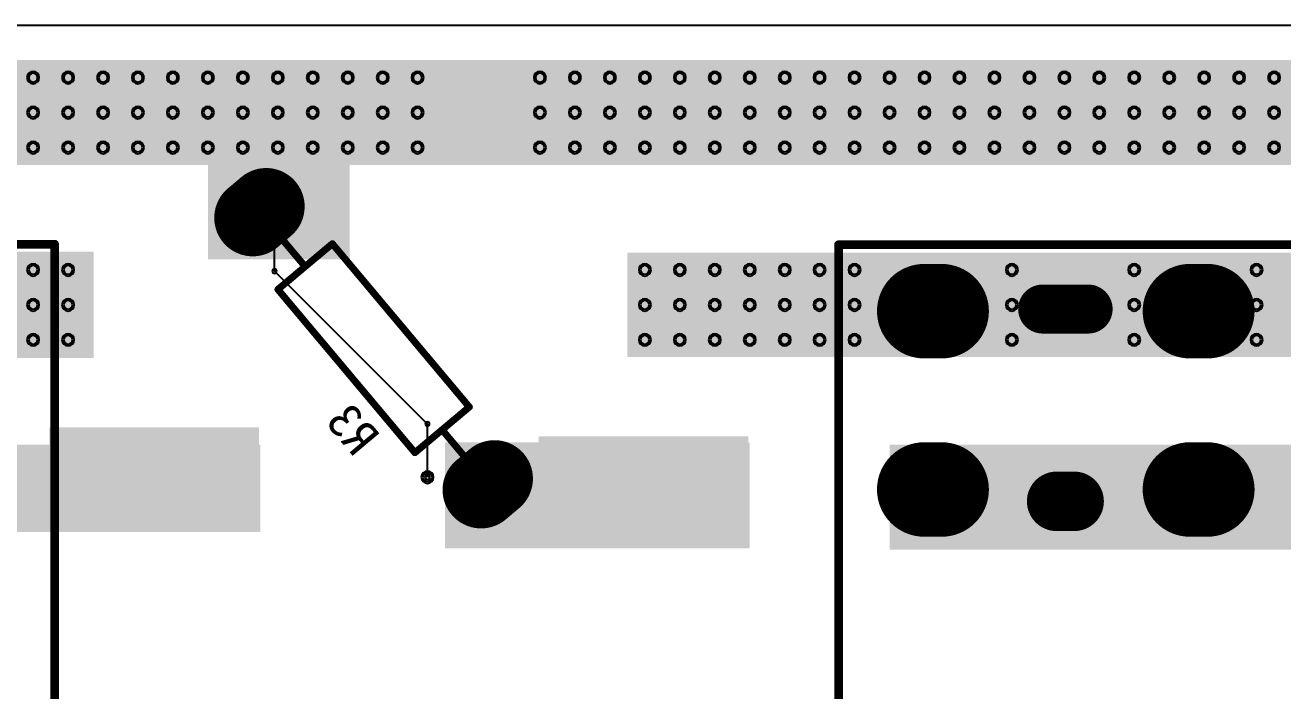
# Model space of a CAD drawing. Header units: inches. Extents: x 32166 to 66782, y 2386 to 7162.
# Drawn here: x 33612.8 to 33774.7, y 3007.9 to 3093.6 of the extents above; entities that cross this region are included whole.
import ezdxf

# ---------------------------------------------------------------- set-up
doc = ezdxf.new("R2010")
doc.units = ezdxf.units.IN
doc.header["$LTSCALE"] = 0.64311
doc.header["$MEASUREMENT"] = 0
for name, color, linetype in [('BOTTOMLAYER', 5, 'CONTINUOUS'), ('BOTTOMOVERLAY', 54, 'CONTINUOUS'), ('BOTTOMPASTE', 16, 'CONTINUOUS'), ('BOTTOMSOLDER', 6, 'CONTINUOUS'), ('KEEPOUTLAYER', 6, 'CONTINUOUS'), ('MULTILAYER', 9, 'CONTINUOUS')]:
    doc.layers.add(name, color=color, linetype=linetype)
doc.styles.get("Standard").update_dxf_attribs({"font": 'txt', "width": 0.8})

msp = doc.modelspace()

# ---------------------------------------------------------------- linework, layer by layer
at = {"layer": 'BOTTOMLAYER'}
for p, q in [((33644.94, 3061.89), (33644.94, 3066.82)), ((33644.94, 3061.89), (33664.62, 3042.21)), ((33664.62, 3035.37), (33664.62, 3042.21))]:
    msp.add_line(p, q, dxfattribs=at)
for points, const_width in [([(33643.86, 3070.21), (33642.14, 3068.76)], 9), ([(33644.42, 3066.39), (33645.45, 3067.26)], 2.25), ([(33728.57, 3056.74), (33730.82, 3056.74)], 11.25), ([(33762.77, 3056.74), (33765.02, 3056.74)], 11.25), ([(33749.67, 3057.01), (33743.82, 3057.01)], 5.4), ([(33673.25, 3035.19), (33671.53, 3033.74)], 9), ([(33728.57, 3033.79), (33730.82, 3033.79)], 11.25), ([(33762.77, 3033.79), (33765.02, 3033.79)], 11.25), ([(33747.87, 3032.26), (33745.62, 3032.26)], 6.75)]:
    msp.add_lwpolyline(points, dxfattribs=dict(at, const_width=const_width))
for points, const_width in [([(33642.41, 3071.93, 1), (33645.31, 3068.49, 1)], 4.5), ([(33640.69, 3070.49, 1), (33643.58, 3067.04, 1)], 4.5), ([(33645.09, 3067.69, 1), (33645.82, 3066.83, 1)], 1.12), ([(33644.06, 3066.82, 1), (33644.78, 3065.96, 1)], 1.12), ([(33731.38, 3056.74, 1), (33725.76, 3056.74, 1)], 5.63), ([(33733.63, 3056.74, 1), (33728.01, 3056.74, 1)], 5.63), ([(33765.58, 3056.74, 1), (33759.96, 3056.74, 1)], 5.63), ([(33767.83, 3056.74, 1), (33762.21, 3056.74, 1)], 5.63), ([(33743.82, 3058.36, 1), (33743.82, 3055.66, 1)], 2.7), ([(33749.67, 3058.36, 1), (33749.67, 3055.66, 1)], 2.7), ([(33671.8, 3036.91, 1), (33674.69, 3033.46, 1)], 4.5), ([(33731.38, 3033.79, 1), (33725.76, 3033.79, 1)], 5.63), ([(33733.63, 3033.79, 1), (33728.01, 3033.79, 1)], 5.63), ([(33765.58, 3033.79, 1), (33759.96, 3033.79, 1)], 5.63), ([(33767.83, 3033.79, 1), (33762.21, 3033.79, 1)], 5.63), ([(33670.08, 3035.46, 1), (33672.97, 3032.02, 1)], 4.5), ([(33745.62, 3033.95, 1), (33745.62, 3030.58, 1)], 3.37), ([(33747.87, 3033.95, 1), (33747.87, 3030.58, 1)], 3.37)]:
    msp.add_lwpolyline(points, format="xyb", close=True, dxfattribs=dict(at, const_width=const_width))
for centre, radius, start, end in [((33613.86, 3086.8), 0.562, 0, 180), ((33613.86, 3086.8), 0.562, 180, 0), ((33618.36, 3086.8), 0.562, 0, 180), ((33618.36, 3086.8), 0.562, 180, 0), ((33622.86, 3086.8), 0.562, 0, 180), ((33622.86, 3086.8), 0.562, 180, 0), ((33627.36, 3086.8), 0.562, 0, 180), ((33627.36, 3086.8), 0.562, 180, 0), ((33631.86, 3086.8), 0.562, 0, 180), ((33631.86, 3086.8), 0.562, 180, 0), ((33636.36, 3086.8), 0.562, 0, 180), ((33636.36, 3086.8), 0.562, 180, 0), ((33640.86, 3086.8), 0.562, 0, 180), ((33640.86, 3086.8), 0.562, 180, 0), ((33645.36, 3086.8), 0.562, 0, 180), ((33645.36, 3086.8), 0.562, 180, 0), ((33649.86, 3086.8), 0.562, 0, 180), ((33649.86, 3086.8), 0.562, 180, 0), ((33654.36, 3086.8), 0.562, 0, 180), ((33654.36, 3086.8), 0.562, 180, 0), ((33658.86, 3086.8), 0.562, 0, 180), ((33658.86, 3086.8), 0.562, 180, 0), ((33663.36, 3086.8), 0.562, 0, 180), ((33663.36, 3086.8), 0.562, 180, 0), ((33679.11, 3086.8), 0.562, 0, 180), ((33679.11, 3086.8), 0.562, 180, 0), ((33683.61, 3086.8), 0.562, 0, 180), ((33683.61, 3086.8), 0.562, 180, 0), ((33688.11, 3086.8), 0.562, 0, 180), ((33688.11, 3086.8), 0.562, 180, 0), ((33692.61, 3086.8), 0.562, 0, 180), ((33692.61, 3086.8), 0.562, 180, 0), ((33697.11, 3086.8), 0.562, 0, 180), ((33697.11, 3086.8), 0.562, 180, 0), ((33701.61, 3086.8), 0.562, 0, 180), ((33701.61, 3086.8), 0.562, 180, 0), ((33706.11, 3086.8), 0.562, 0, 180), ((33706.11, 3086.8), 0.562, 180, 0), ((33710.61, 3086.8), 0.562, 0, 180), ((33710.61, 3086.8), 0.562, 180, 0), ((33715.11, 3086.8), 0.562, 0, 180), ((33715.11, 3086.8), 0.562, 180, 0), ((33719.61, 3086.8), 0.562, 0, 180), ((33719.61, 3086.8), 0.562, 180, 0), ((33724.11, 3086.8), 0.562, 0, 180), ((33724.11, 3086.8), 0.562, 180, 0), ((33728.61, 3086.8), 0.562, 0, 180), ((33728.61, 3086.8), 0.562, 180, 0), ((33733.11, 3086.8), 0.562, 0, 180), ((33733.11, 3086.8), 0.562, 180, 0), ((33737.61, 3086.8), 0.562, 0, 180), ((33737.61, 3086.8), 0.562, 180, 0), ((33742.11, 3086.8), 0.562, 0, 180), ((33742.11, 3086.8), 0.562, 180, 0), ((33746.61, 3086.8), 0.562, 0, 180), ((33746.61, 3086.8), 0.562, 180, 0), ((33751.11, 3086.8), 0.562, 0, 180), ((33751.11, 3086.8), 0.562, 180, 0), ((33755.61, 3086.8), 0.562, 0, 180), ((33755.61, 3086.8), 0.562, 180, 0), ((33760.11, 3086.8), 0.562, 0, 180), ((33760.11, 3086.8), 0.562, 180, 0), ((33764.61, 3086.8), 0.562, 0, 180), ((33764.61, 3086.8), 0.562, 180, 0), ((33769.11, 3086.8), 0.562, 0, 180), ((33769.11, 3086.8), 0.562, 180, 0), ((33773.61, 3086.8), 0.562, 0, 180), ((33773.61, 3086.8), 0.562, 180, 0), ((33613.86, 3082.3), 0.562, 0, 180), ((33618.36, 3082.3), 0.562, 0, 180), ((33622.86, 3082.3), 0.562, 0, 180), ((33627.36, 3082.3), 0.562, 0, 180), ((33631.86, 3082.3), 0.562, 0, 180), ((33636.36, 3082.3), 0.562, 0, 180), ((33640.86, 3082.3), 0.562, 0, 180), ((33645.36, 3082.3), 0.562, 0, 180), ((33649.86, 3082.3), 0.562, 0, 180), ((33654.36, 3082.3), 0.562, 0, 180), ((33658.86, 3082.3), 0.562, 0, 180), ((33663.36, 3082.3), 0.562, 0, 180), ((33679.11, 3082.3), 0.562, 0, 180), ((33683.61, 3082.3), 0.562, 0, 180), ((33688.11, 3082.3), 0.562, 0, 180), ((33692.61, 3082.3), 0.562, 0, 180), ((33697.11, 3082.3), 0.562, 0, 180), ((33701.61, 3082.3), 0.562, 0, 180), ((33706.11, 3082.3), 0.562, 0, 180), ((33710.61, 3082.3), 0.562, 0, 180), ((33715.11, 3082.3), 0.562, 0, 180), ((33719.61, 3082.3), 0.562, 0, 180), ((33724.11, 3082.3), 0.562, 0, 180), ((33728.61, 3082.3), 0.562, 0, 180), ((33733.11, 3082.3), 0.562, 0, 180), ((33737.61, 3082.3), 0.562, 0, 180), ((33742.11, 3082.3), 0.562, 0, 180), ((33746.61, 3082.3), 0.562, 0, 180), ((33751.11, 3082.3), 0.562, 0, 180), ((33755.61, 3082.3), 0.562, 0, 180), ((33760.11, 3082.3), 0.562, 0, 180), ((33764.61, 3082.3), 0.562, 0, 180), ((33769.11, 3082.3), 0.562, 0, 180), ((33773.61, 3082.3), 0.562, 0, 180), ((33613.86, 3082.3), 0.562, 180, 0), ((33618.36, 3082.3), 0.562, 180, 0), ((33622.86, 3082.3), 0.562, 180, 0), ((33627.36, 3082.3), 0.562, 180, 0), ((33631.86, 3082.3), 0.562, 180, 0), ((33636.36, 3082.3), 0.562, 180, 0), ((33640.86, 3082.3), 0.562, 180, 0), ((33645.36, 3082.3), 0.562, 180, 0), ((33649.86, 3082.3), 0.562, 180, 0), ((33654.36, 3082.3), 0.562, 180, 0), ((33658.86, 3082.3), 0.562, 180, 0), ((33663.36, 3082.3), 0.562, 180, 0), ((33679.11, 3082.3), 0.562, 180, 0), ((33683.61, 3082.3), 0.562, 180, 0), ((33688.11, 3082.3), 0.562, 180, 0), ((33692.61, 3082.3), 0.562, 180, 0), ((33697.11, 3082.3), 0.562, 180, 0), ((33701.61, 3082.3), 0.562, 180, 0), ((33706.11, 3082.3), 0.562, 180, 0), ((33710.61, 3082.3), 0.562, 180, 0), ((33715.11, 3082.3), 0.562, 180, 0), ((33719.61, 3082.3), 0.562, 180, 0), ((33724.11, 3082.3), 0.562, 180, 0), ((33728.61, 3082.3), 0.562, 180, 0), ((33733.11, 3082.3), 0.562, 180, 0), ((33737.61, 3082.3), 0.562, 180, 0), ((33742.11, 3082.3), 0.562, 180, 0), ((33746.61, 3082.3), 0.562, 180, 0), ((33751.11, 3082.3), 0.562, 180, 0), ((33755.61, 3082.3), 0.562, 180, 0), ((33760.11, 3082.3), 0.562, 180, 0), ((33764.61, 3082.3), 0.562, 180, 0), ((33769.11, 3082.3), 0.562, 180, 0), ((33773.61, 3082.3), 0.562, 180, 0), ((33613.86, 3077.8), 0.562, 0, 180), ((33613.86, 3077.8), 0.562, 180, 0), ((33618.36, 3077.8), 0.562, 0, 180), ((33618.36, 3077.8), 0.562, 180, 0), ((33622.86, 3077.8), 0.562, 0, 180), ((33622.86, 3077.8), 0.562, 180, 0), ((33627.36, 3077.8), 0.562, 0, 180), ((33627.36, 3077.8), 0.562, 180, 0), ((33631.86, 3077.8), 0.562, 0, 180), ((33631.86, 3077.8), 0.562, 180, 0), ((33636.36, 3077.8), 0.562, 0, 180), ((33636.36, 3077.8), 0.562, 180, 0), ((33640.86, 3077.8), 0.562, 0, 180), ((33640.86, 3077.8), 0.562, 180, 0), ((33645.36, 3077.8), 0.562, 0, 180), ((33645.36, 3077.8), 0.562, 180, 0), ((33649.86, 3077.8), 0.562, 0, 180), ((33649.86, 3077.8), 0.562, 180, 0), ((33654.36, 3077.8), 0.562, 0, 180), ((33654.36, 3077.8), 0.562, 180, 0), ((33658.86, 3077.8), 0.562, 0, 180), ((33658.86, 3077.8), 0.562, 180, 0), ((33663.36, 3077.8), 0.562, 0, 180), ((33663.36, 3077.8), 0.562, 180, 0), ((33679.11, 3077.8), 0.562, 0, 180), ((33679.11, 3077.8), 0.562, 180, 0), ((33683.61, 3077.8), 0.562, 0, 180), ((33683.61, 3077.8), 0.562, 180, 0), ((33688.11, 3077.8), 0.562, 0, 180), ((33688.11, 3077.8), 0.562, 180, 0), ((33692.61, 3077.8), 0.562, 0, 180), ((33692.61, 3077.8), 0.562, 180, 0), ((33697.11, 3077.8), 0.562, 0, 180), ((33697.11, 3077.8), 0.562, 180, 0), ((33701.61, 3077.8), 0.562, 0, 180), ((33701.61, 3077.8), 0.562, 180, 0), ((33706.11, 3077.8), 0.562, 0, 180), ((33706.11, 3077.8), 0.562, 180, 0), ((33710.61, 3077.8), 0.562, 0, 180), ((33710.61, 3077.8), 0.562, 180, 0), ((33715.11, 3077.8), 0.562, 0, 180), ((33715.11, 3077.8), 0.562, 180, 0), ((33719.61, 3077.8), 0.562, 0, 180), ((33719.61, 3077.8), 0.562, 180, 0), ((33724.11, 3077.8), 0.562, 0, 180), ((33724.11, 3077.8), 0.562, 180, 0), ((33728.61, 3077.8), 0.562, 0, 180), ((33728.61, 3077.8), 0.562, 180, 0), ((33733.11, 3077.8), 0.562, 0, 180), ((33733.11, 3077.8), 0.562, 180, 0), ((33737.61, 3077.8), 0.562, 0, 180), ((33737.61, 3077.8), 0.562, 180, 0), ((33742.11, 3077.8), 0.562, 0, 180), ((33742.11, 3077.8), 0.562, 180, 0), ((33746.61, 3077.8), 0.562, 0, 180), ((33746.61, 3077.8), 0.562, 180, 0), ((33751.11, 3077.8), 0.562, 0, 180), ((33751.11, 3077.8), 0.562, 180, 0), ((33755.61, 3077.8), 0.562, 0, 180), ((33755.61, 3077.8), 0.562, 180, 0), ((33760.11, 3077.8), 0.562, 0, 180), ((33760.11, 3077.8), 0.562, 180, 0), ((33764.61, 3077.8), 0.562, 0, 180), ((33764.61, 3077.8), 0.562, 180, 0), ((33769.11, 3077.8), 0.562, 0, 180), ((33769.11, 3077.8), 0.562, 180, 0), ((33773.61, 3077.8), 0.562, 0, 180), ((33773.61, 3077.8), 0.562, 180, 0), ((33644.94, 3066.82), 0.286, 0, 180), ((33644.94, 3066.82), 0.286, 180, 0), ((33613.86, 3062.05), 0.562, 0, 180), ((33613.86, 3062.05), 0.562, 180, 0), ((33618.36, 3062.05), 0.562, 0, 180), ((33618.36, 3062.05), 0.562, 180, 0), ((33644.94, 3061.89), 0.286, 0, 180), ((33644.94, 3061.89), 0.286, 0, 180), ((33644.94, 3061.89), 0.286, 180, 0), ((33644.94, 3061.89), 0.286, 180, 0), ((33692.61, 3062.05), 0.562, 0, 180), ((33692.61, 3062.05), 0.562, 180, 0), ((33697.11, 3062.05), 0.562, 0, 180), ((33697.11, 3062.05), 0.562, 180, 0), ((33701.61, 3062.05), 0.562, 0, 180), ((33701.61, 3062.05), 0.562, 180, 0), ((33706.11, 3062.05), 0.562, 0, 180), ((33706.11, 3062.05), 0.562, 180, 0), ((33710.61, 3062.05), 0.562, 0, 180), ((33710.61, 3062.05), 0.562, 180, 0), ((33715.11, 3062.05), 0.562, 0, 180), ((33715.11, 3062.05), 0.562, 180, 0), ((33719.61, 3062.05), 0.562, 0, 180), ((33719.61, 3062.05), 0.562, 180, 0), ((33739.86, 3062.05), 0.562, 0, 180), ((33739.86, 3062.05), 0.562, 180, 0), ((33755.61, 3062.05), 0.562, 0, 180), ((33755.61, 3062.05), 0.562, 180, 0), ((33771.36, 3062.05), 0.562, 0, 180), ((33771.36, 3062.05), 0.562, 180, 0), ((33613.86, 3057.55), 0.562, 0, 180), ((33613.86, 3057.55), 0.562, 180, 0), ((33618.36, 3057.55), 0.562, 0, 180), ((33618.36, 3057.55), 0.562, 180, 0), ((33692.61, 3057.55), 0.562, 0, 180), ((33692.61, 3057.55), 0.562, 180, 0), ((33697.11, 3057.55), 0.562, 0, 180), ((33697.11, 3057.55), 0.562, 180, 0), ((33701.61, 3057.55), 0.562, 0, 180), ((33701.61, 3057.55), 0.562, 180, 0), ((33706.11, 3057.55), 0.562, 0, 180), ((33706.11, 3057.55), 0.562, 180, 0), ((33710.61, 3057.55), 0.562, 0, 180), ((33710.61, 3057.55), 0.562, 180, 0), ((33715.11, 3057.55), 0.562, 0, 180), ((33715.11, 3057.55), 0.562, 180, 0), ((33719.61, 3057.55), 0.562, 0, 180), ((33719.61, 3057.55), 0.562, 180, 0), ((33739.86, 3057.55), 0.562, 0, 180), ((33739.86, 3057.55), 0.562, 180, 0), ((33755.61, 3057.55), 0.562, 0, 180), ((33755.61, 3057.55), 0.562, 180, 0), ((33771.36, 3057.55), 0.562, 0, 180), ((33771.36, 3057.55), 0.562, 180, 0), ((33613.86, 3053.05), 0.562, 0, 180), ((33618.36, 3053.05), 0.562, 0, 180), ((33692.61, 3053.05), 0.562, 0, 180), ((33697.11, 3053.05), 0.562, 0, 180), ((33701.61, 3053.05), 0.562, 0, 180), ((33706.11, 3053.05), 0.562, 0, 180), ((33710.61, 3053.05), 0.562, 0, 180), ((33715.11, 3053.05), 0.562, 0, 180), ((33719.61, 3053.05), 0.562, 0, 180), ((33739.86, 3053.05), 0.562, 0, 180), ((33755.61, 3053.05), 0.562, 0, 180), ((33771.36, 3053.05), 0.562, 0, 180), ((33613.86, 3053.05), 0.562, 180, 0), ((33618.36, 3053.05), 0.562, 180, 0), ((33692.61, 3053.05), 0.562, 180, 0), ((33697.11, 3053.05), 0.562, 180, 0), ((33701.61, 3053.05), 0.562, 180, 0), ((33706.11, 3053.05), 0.562, 180, 0), ((33710.61, 3053.05), 0.562, 180, 0), ((33715.11, 3053.05), 0.562, 180, 0), ((33719.61, 3053.05), 0.562, 180, 0), ((33739.86, 3053.05), 0.562, 180, 0), ((33755.61, 3053.05), 0.562, 180, 0), ((33771.36, 3053.05), 0.562, 180, 0), ((33664.62, 3042.21), 0.286, 0, 180), ((33664.62, 3042.21), 0.286, 0, 180), ((33664.62, 3042.21), 0.286, 180, 0), ((33664.62, 3042.21), 0.286, 180, 0), ((33664.62, 3035.37), 0.562, 0, 180), ((33664.62, 3035.37), 0.562, 180, 0), ((33664.62, 3035.37), 0.286, 0, 180), ((33664.62, 3035.37), 0.286, 180, 0)]:
    msp.add_arc(centre, radius, start, end, dxfattribs=at)
for points in [[(33418.11, 3075.55), (33872.61, 3075.55), (33418.11, 3089.05), (33872.61, 3089.05)], [(33636.36, 3064.3), (33654.36, 3064.3), (33636.36, 3077.8), (33654.36, 3077.8)], [(33533.09, 3050.71), (33621.65, 3050.71), (33533.09, 3064.39), (33621.65, 3064.39)], [(33690.36, 3050.85), (33782.84, 3050.85), (33690.36, 3064.26), (33782.84, 3064.26)], [(33642.49, 3041.31), (33616.39, 3041.31), (33642.49, 3030.06), (33616.39, 3030.06)], [(33562.11, 3028.3), (33643.11, 3028.3), (33562.11, 3039.55), (33643.11, 3039.55)], [(33666.96, 3026.59), (33705.71, 3026.59), (33666.96, 3039.87), (33705.71, 3039.87)], [(33705.49, 3040.19), (33679.39, 3040.19), (33705.49, 3031.19), (33679.39, 3031.19)], [(33724.11, 3026.05), (33802.86, 3026.05), (33724.11, 3039.55), (33802.86, 3039.55)]]:
    msp.add_solid(points, dxfattribs=at)
at = {"layer": 'BOTTOMOVERLAY'}
for points, const_width in [([(33558.12, 3065.36), (33616.62, 3065.36)], 1.12), ([(33616.62, 2934.86), (33616.62, 3065.36)], 1.12), ([(33645.37, 3059.54), (33652.38, 3065.42)], 0.9), ([(33645.94, 3065.98), (33648.88, 3062.48)], 0.9), ([(33652.38, 3065.42), (33670.01, 3044.41)], 0.9), ([(33717.54, 3065.29), (33776.04, 3065.29)], 1.12), ([(33717.54, 2934.79), (33717.54, 3065.29)], 1.12), ([(33645.37, 3059.54), (33663.01, 3038.53)], 0.9), ([(33663.01, 3038.53), (33670.01, 3044.41)], 0.9), ([(33666.51, 3041.47), (33669.45, 3037.96)], 0.9)]:
    msp.add_lwpolyline(points, dxfattribs=dict(at, const_width=const_width))
for points, const_width in [([(33616.9, 3065.36, 1), (33616.34, 3065.36, 1)], 0.562), ([(33616.9, 3065.36, 1), (33616.34, 3065.36, 1)], 0.562), ([(33645.79, 3066.16, 1), (33646.08, 3065.81, 1)], 0.45), ([(33652.23, 3065.59, 1), (33652.52, 3065.25, 1)], 0.45), ([(33652.23, 3065.59, 1), (33652.52, 3065.25, 1)], 0.45), ([(33717.82, 3065.29, 1), (33717.26, 3065.29, 1)], 0.562), ([(33717.82, 3065.29, 1), (33717.26, 3065.29, 1)], 0.562), ([(33648.73, 3062.65, 1), (33649.02, 3062.31, 1)], 0.45), ([(33645.23, 3059.71, 1), (33645.52, 3059.37, 1)], 0.45), ([(33645.23, 3059.71, 1), (33645.52, 3059.37, 1)], 0.45), ([(33669.87, 3044.58, 1), (33670.16, 3044.23, 1)], 0.45), ([(33669.87, 3044.58, 1), (33670.16, 3044.23, 1)], 0.45), ([(33666.36, 3041.64, 1), (33666.65, 3041.29, 1)], 0.45), ([(33662.86, 3038.7, 1), (33663.15, 3038.36, 1)], 0.45), ([(33662.86, 3038.7, 1), (33663.15, 3038.36, 1)], 0.45), ([(33669.3, 3038.14, 1), (33669.59, 3037.79, 1)], 0.45)]:
    msp.add_lwpolyline(points, format="xyb", close=True, dxfattribs=dict(at, const_width=const_width))
at = {"layer": 'BOTTOMPASTE'}
for points, const_width in [([(33643.86, 3070.21), (33642.14, 3068.76)], 9), ([(33644.42, 3066.39), (33645.45, 3067.26)], 2.25)]:
    msp.add_lwpolyline(points, dxfattribs=dict(at, const_width=const_width))
for points, const_width in [([(33642.41, 3071.93, 1), (33645.31, 3068.49, 1)], 4.5), ([(33640.69, 3070.49, 1), (33643.58, 3067.04, 1)], 4.5), ([(33645.09, 3067.69, 1), (33645.82, 3066.83, 1)], 1.12), ([(33644.06, 3066.82, 1), (33644.78, 3065.96, 1)], 1.12)]:
    msp.add_lwpolyline(points, format="xyb", close=True, dxfattribs=dict(at, const_width=const_width))
at = {"layer": 'BOTTOMSOLDER'}
for points, const_width in [([(33643.86, 3070.21), (33642.14, 3068.76)], 9.91), ([(33644.42, 3066.39), (33645.45, 3067.26)], 3.16), ([(33728.57, 3056.74), (33730.82, 3056.74)], 12.16), ([(33762.77, 3056.74), (33765.02, 3056.74)], 12.16), ([(33749.67, 3057.01), (33743.82, 3057.01)], 6.31), ([(33673.25, 3035.19), (33671.53, 3033.74)], 9.91), ([(33728.57, 3033.79), (33730.82, 3033.79)], 12.16), ([(33762.77, 3033.79), (33765.02, 3033.79)], 12.16), ([(33747.87, 3032.26), (33745.62, 3032.26)], 7.66)]:
    msp.add_lwpolyline(points, dxfattribs=dict(at, const_width=const_width))
for points, const_width in [([(33642.27, 3072.11, 1), (33645.45, 3068.31, 1)], 4.96), ([(33640.54, 3070.66, 1), (33643.73, 3066.86, 1)], 4.96), ([(33644.95, 3067.86, 1), (33645.96, 3066.65, 1)], 1.58), ([(33643.91, 3067, 1), (33644.93, 3065.79, 1)], 1.58), ([(33731.61, 3056.74, 1), (33725.53, 3056.74, 1)], 6.08), ([(33733.86, 3056.74, 1), (33727.78, 3056.74, 1)], 6.08), ([(33765.81, 3056.74, 1), (33759.73, 3056.74, 1)], 6.08), ([(33768.06, 3056.74, 1), (33761.98, 3056.74, 1)], 6.08), ([(33743.82, 3058.59, 1), (33743.82, 3055.44, 1)], 3.16), ([(33749.67, 3058.59, 1), (33749.67, 3055.44, 1)], 3.16), ([(33671.66, 3037.08, 1), (33674.84, 3033.29, 1)], 4.96), ([(33731.61, 3033.79, 1), (33725.53, 3033.79, 1)], 6.08), ([(33733.86, 3033.79, 1), (33727.78, 3033.79, 1)], 6.08), ([(33765.81, 3033.79, 1), (33759.73, 3033.79, 1)], 6.08), ([(33768.06, 3033.79, 1), (33761.98, 3033.79, 1)], 6.08), ([(33669.93, 3035.64, 1), (33673.12, 3031.84, 1)], 4.96), ([(33745.62, 3034.18, 1), (33745.62, 3030.35, 1)], 3.83), ([(33747.87, 3034.18, 1), (33747.87, 3030.35, 1)], 3.83)]:
    msp.add_lwpolyline(points, format="xyb", close=True, dxfattribs=dict(at, const_width=const_width))
for centre, start, end in [((33613.86, 3086.8), 0, 180), ((33618.36, 3086.8), 0, 180), ((33622.86, 3086.8), 0, 180), ((33627.36, 3086.8), 0, 180), ((33631.86, 3086.8), 0, 180), ((33636.36, 3086.8), 0, 180), ((33640.86, 3086.8), 0, 180), ((33645.36, 3086.8), 0, 180), ((33649.86, 3086.8), 0, 180), ((33654.36, 3086.8), 0, 180), ((33658.86, 3086.8), 0, 180), ((33663.36, 3086.8), 0, 180), ((33679.11, 3086.8), 0, 180), ((33683.61, 3086.8), 0, 180), ((33688.11, 3086.8), 0, 180), ((33692.61, 3086.8), 0, 180), ((33697.11, 3086.8), 0, 180), ((33701.61, 3086.8), 0, 180), ((33706.11, 3086.8), 0, 180), ((33710.61, 3086.8), 0, 180), ((33715.11, 3086.8), 0, 180), ((33719.61, 3086.8), 0, 180), ((33724.11, 3086.8), 0, 180), ((33728.61, 3086.8), 0, 180), ((33733.11, 3086.8), 0, 180), ((33737.61, 3086.8), 0, 180), ((33742.11, 3086.8), 0, 180), ((33746.61, 3086.8), 0, 180), ((33751.11, 3086.8), 0, 180), ((33755.61, 3086.8), 0, 180), ((33760.11, 3086.8), 0, 180), ((33764.61, 3086.8), 0, 180), ((33769.11, 3086.8), 0, 180), ((33773.61, 3086.8), 0, 180), ((33613.86, 3086.8), 180, 0), ((33618.36, 3086.8), 180, 0), ((33622.86, 3086.8), 180, 0), ((33627.36, 3086.8), 180, 0), ((33631.86, 3086.8), 180, 0), ((33636.36, 3086.8), 180, 0), ((33640.86, 3086.8), 180, 0), ((33645.36, 3086.8), 180, 0), ((33649.86, 3086.8), 180, 0), ((33654.36, 3086.8), 180, 0), ((33658.86, 3086.8), 180, 0), ((33663.36, 3086.8), 180, 0), ((33679.11, 3086.8), 180, 0), ((33683.61, 3086.8), 180, 0), ((33688.11, 3086.8), 180, 0), ((33692.61, 3086.8), 180, 0), ((33697.11, 3086.8), 180, 0), ((33701.61, 3086.8), 180, 0), ((33706.11, 3086.8), 180, 0), ((33710.61, 3086.8), 180, 0), ((33715.11, 3086.8), 180, 0), ((33719.61, 3086.8), 180, 0), ((33724.11, 3086.8), 180, 0), ((33728.61, 3086.8), 180, 0), ((33733.11, 3086.8), 180, 0), ((33737.61, 3086.8), 180, 0), ((33742.11, 3086.8), 180, 0), ((33746.61, 3086.8), 180, 0), ((33751.11, 3086.8), 180, 0), ((33755.61, 3086.8), 180, 0), ((33760.11, 3086.8), 180, 0), ((33764.61, 3086.8), 180, 0), ((33769.11, 3086.8), 180, 0), ((33773.61, 3086.8), 180, 0), ((33613.86, 3082.3), 0, 180), ((33618.36, 3082.3), 0, 180), ((33622.86, 3082.3), 0, 180), ((33627.36, 3082.3), 0, 180), ((33631.86, 3082.3), 0, 180), ((33636.36, 3082.3), 0, 180), ((33640.86, 3082.3), 0, 180), ((33645.36, 3082.3), 0, 180), ((33649.86, 3082.3), 0, 180), ((33654.36, 3082.3), 0, 180), ((33658.86, 3082.3), 0, 180), ((33663.36, 3082.3), 0, 180), ((33679.11, 3082.3), 0, 180), ((33683.61, 3082.3), 0, 180), ((33688.11, 3082.3), 0, 180), ((33692.61, 3082.3), 0, 180), ((33697.11, 3082.3), 0, 180), ((33701.61, 3082.3), 0, 180), ((33706.11, 3082.3), 0, 180), ((33710.61, 3082.3), 0, 180), ((33715.11, 3082.3), 0, 180), ((33719.61, 3082.3), 0, 180), ((33724.11, 3082.3), 0, 180), ((33728.61, 3082.3), 0, 180), ((33733.11, 3082.3), 0, 180), ((33737.61, 3082.3), 0, 180), ((33742.11, 3082.3), 0, 180), ((33746.61, 3082.3), 0, 180), ((33751.11, 3082.3), 0, 180), ((33755.61, 3082.3), 0, 180), ((33760.11, 3082.3), 0, 180), ((33764.61, 3082.3), 0, 180), ((33769.11, 3082.3), 0, 180), ((33773.61, 3082.3), 0, 180), ((33613.86, 3082.3), 180, 0), ((33618.36, 3082.3), 180, 0), ((33622.86, 3082.3), 180, 0), ((33627.36, 3082.3), 180, 0), ((33631.86, 3082.3), 180, 0), ((33636.36, 3082.3), 180, 0), ((33640.86, 3082.3), 180, 0), ((33645.36, 3082.3), 180, 0), ((33649.86, 3082.3), 180, 0), ((33654.36, 3082.3), 180, 0), ((33658.86, 3082.3), 180, 0), ((33663.36, 3082.3), 180, 0), ((33679.11, 3082.3), 180, 0), ((33683.61, 3082.3), 180, 0), ((33688.11, 3082.3), 180, 0), ((33692.61, 3082.3), 180, 0), ((33697.11, 3082.3), 180, 0), ((33701.61, 3082.3), 180, 0), ((33706.11, 3082.3), 180, 0), ((33710.61, 3082.3), 180, 0), ((33715.11, 3082.3), 180, 0), ((33719.61, 3082.3), 180, 0), ((33724.11, 3082.3), 180, 0), ((33728.61, 3082.3), 180, 0), ((33733.11, 3082.3), 180, 0), ((33737.61, 3082.3), 180, 0), ((33742.11, 3082.3), 180, 0), ((33746.61, 3082.3), 180, 0), ((33751.11, 3082.3), 180, 0), ((33755.61, 3082.3), 180, 0), ((33760.11, 3082.3), 180, 0), ((33764.61, 3082.3), 180, 0), ((33769.11, 3082.3), 180, 0), ((33773.61, 3082.3), 180, 0), ((33613.86, 3077.8), 0, 180), ((33613.86, 3077.8), 180, 0), ((33618.36, 3077.8), 0, 180), ((33618.36, 3077.8), 180, 0), ((33622.86, 3077.8), 0, 180), ((33622.86, 3077.8), 180, 0), ((33627.36, 3077.8), 0, 180), ((33627.36, 3077.8), 180, 0), ((33631.86, 3077.8), 0, 180), ((33631.86, 3077.8), 180, 0), ((33636.36, 3077.8), 0, 180), ((33636.36, 3077.8), 180, 0), ((33640.86, 3077.8), 0, 180), ((33640.86, 3077.8), 180, 0), ((33645.36, 3077.8), 0, 180), ((33645.36, 3077.8), 180, 0), ((33649.86, 3077.8), 0, 180), ((33649.86, 3077.8), 180, 0), ((33654.36, 3077.8), 0, 180), ((33654.36, 3077.8), 180, 0), ((33658.86, 3077.8), 0, 180), ((33658.86, 3077.8), 180, 0), ((33663.36, 3077.8), 0, 180), ((33663.36, 3077.8), 180, 0), ((33679.11, 3077.8), 0, 180), ((33679.11, 3077.8), 180, 0), ((33683.61, 3077.8), 0, 180), ((33683.61, 3077.8), 180, 0), ((33688.11, 3077.8), 0, 180), ((33688.11, 3077.8), 180, 0), ((33692.61, 3077.8), 0, 180), ((33692.61, 3077.8), 180, 0), ((33697.11, 3077.8), 0, 180), ((33697.11, 3077.8), 180, 0), ((33701.61, 3077.8), 0, 180), ((33701.61, 3077.8), 180, 0), ((33706.11, 3077.8), 0, 180), ((33706.11, 3077.8), 180, 0), ((33710.61, 3077.8), 0, 180), ((33710.61, 3077.8), 180, 0), ((33715.11, 3077.8), 0, 180), ((33715.11, 3077.8), 180, 0), ((33719.61, 3077.8), 0, 180), ((33719.61, 3077.8), 180, 0), ((33724.11, 3077.8), 0, 180), ((33724.11, 3077.8), 180, 0), ((33728.61, 3077.8), 0, 180), ((33728.61, 3077.8), 180, 0), ((33733.11, 3077.8), 0, 180), ((33733.11, 3077.8), 180, 0), ((33737.61, 3077.8), 0, 180), ((33737.61, 3077.8), 180, 0), ((33742.11, 3077.8), 0, 180), ((33742.11, 3077.8), 180, 0), ((33746.61, 3077.8), 0, 180), ((33746.61, 3077.8), 180, 0), ((33751.11, 3077.8), 0, 180), ((33751.11, 3077.8), 180, 0), ((33755.61, 3077.8), 0, 180), ((33755.61, 3077.8), 180, 0), ((33760.11, 3077.8), 0, 180), ((33760.11, 3077.8), 180, 0), ((33764.61, 3077.8), 0, 180), ((33764.61, 3077.8), 180, 0), ((33769.11, 3077.8), 0, 180), ((33769.11, 3077.8), 180, 0), ((33773.61, 3077.8), 0, 180), ((33773.61, 3077.8), 180, 0), ((33613.86, 3062.05), 0, 180), ((33613.86, 3062.05), 180, 0), ((33618.36, 3062.05), 0, 180), ((33618.36, 3062.05), 180, 0), ((33692.61, 3062.05), 0, 180), ((33692.61, 3062.05), 180, 0), ((33697.11, 3062.05), 0, 180), ((33697.11, 3062.05), 180, 0), ((33701.61, 3062.05), 0, 180), ((33701.61, 3062.05), 180, 0), ((33706.11, 3062.05), 0, 180), ((33706.11, 3062.05), 180, 0), ((33710.61, 3062.05), 0, 180), ((33710.61, 3062.05), 180, 0), ((33715.11, 3062.05), 0, 180), ((33715.11, 3062.05), 180, 0), ((33719.61, 3062.05), 0, 180), ((33719.61, 3062.05), 180, 0), ((33739.86, 3062.05), 0, 180), ((33739.86, 3062.05), 180, 0), ((33755.61, 3062.05), 0, 180), ((33755.61, 3062.05), 180, 0), ((33771.36, 3062.05), 0, 180), ((33771.36, 3062.05), 180, 0), ((33613.86, 3057.55), 0, 180), ((33613.86, 3057.55), 180, 0), ((33618.36, 3057.55), 0, 180), ((33618.36, 3057.55), 180, 0), ((33692.61, 3057.55), 0, 180), ((33692.61, 3057.55), 180, 0), ((33697.11, 3057.55), 0, 180), ((33697.11, 3057.55), 180, 0), ((33701.61, 3057.55), 0, 180), ((33701.61, 3057.55), 180, 0), ((33706.11, 3057.55), 0, 180), ((33706.11, 3057.55), 180, 0), ((33710.61, 3057.55), 0, 180), ((33710.61, 3057.55), 180, 0), ((33715.11, 3057.55), 0, 180), ((33715.11, 3057.55), 180, 0), ((33719.61, 3057.55), 0, 180), ((33719.61, 3057.55), 180, 0), ((33739.86, 3057.55), 0, 180), ((33739.86, 3057.55), 180, 0), ((33755.61, 3057.55), 0, 180), ((33755.61, 3057.55), 180, 0), ((33771.36, 3057.55), 0, 180), ((33771.36, 3057.55), 180, 0), ((33613.86, 3053.05), 0, 180), ((33618.36, 3053.05), 0, 180), ((33692.61, 3053.05), 0, 180), ((33697.11, 3053.05), 0, 180), ((33701.61, 3053.05), 0, 180), ((33706.11, 3053.05), 0, 180), ((33710.61, 3053.05), 0, 180), ((33715.11, 3053.05), 0, 180), ((33719.61, 3053.05), 0, 180), ((33739.86, 3053.05), 0, 180), ((33755.61, 3053.05), 0, 180), ((33771.36, 3053.05), 0, 180), ((33613.86, 3053.05), 180, 0), ((33618.36, 3053.05), 180, 0), ((33692.61, 3053.05), 180, 0), ((33697.11, 3053.05), 180, 0), ((33701.61, 3053.05), 180, 0), ((33706.11, 3053.05), 180, 0), ((33710.61, 3053.05), 180, 0), ((33715.11, 3053.05), 180, 0), ((33719.61, 3053.05), 180, 0), ((33739.86, 3053.05), 180, 0), ((33755.61, 3053.05), 180, 0), ((33771.36, 3053.05), 180, 0), ((33664.62, 3035.37), 0, 180), ((33664.62, 3035.37), 180, 0)]:
    msp.add_arc(centre, 0.791, start, end, dxfattribs=at)
for points in [[(33418.11, 3076), (33872.61, 3076), (33418.11, 3089.05), (33872.61, 3089.05)], [(33636.36, 3063.4), (33654.59, 3063.4), (33636.36, 3077.8), (33654.59, 3077.8)], [(33642.95, 3041.77), (33615.93, 3041.77), (33642.95, 3029.61), (33615.93, 3029.61)], [(33705.95, 3040.64), (33678.93, 3040.64), (33705.95, 3030.73), (33678.93, 3030.73)], [(33562.11, 3029.2), (33642.21, 3029.2), (33562.11, 3039.55), (33642.21, 3039.55)], [(33666.87, 3026.23), (33706.11, 3026.23), (33666.87, 3039.82), (33706.11, 3039.82)], [(33724.11, 3026.05), (33802.86, 3026.05), (33724.11, 3039.55), (33802.86, 3039.55)]]:
    msp.add_solid(points, dxfattribs=at)
at = {"layer": 'KEEPOUTLAYER'}
msp.add_line((32666.61, 3093.55), (34174.11, 3093.55), dxfattribs=at)
at = {"layer": 'MULTILAYER'}
for points, const_width in [([(33728.57, 3056.74), (33730.82, 3056.74)], 11.25), ([(33762.77, 3056.74), (33765.02, 3056.74)], 11.25), ([(33749.67, 3057.01), (33743.82, 3057.01)], 5.4), ([(33673.25, 3035.19), (33671.53, 3033.74)], 9), ([(33728.57, 3033.79), (33730.82, 3033.79)], 11.25), ([(33762.77, 3033.79), (33765.02, 3033.79)], 11.25), ([(33747.87, 3032.26), (33745.62, 3032.26)], 6.75)]:
    msp.add_lwpolyline(points, dxfattribs=dict(at, const_width=const_width))
for points, const_width in [([(33731.38, 3056.74, 1), (33725.76, 3056.74, 1)], 5.63), ([(33733.63, 3056.74, 1), (33728.01, 3056.74, 1)], 5.63), ([(33765.58, 3056.74, 1), (33759.96, 3056.74, 1)], 5.63), ([(33767.83, 3056.74, 1), (33762.21, 3056.74, 1)], 5.63), ([(33743.82, 3058.36, 1), (33743.82, 3055.66, 1)], 2.7), ([(33749.67, 3058.36, 1), (33749.67, 3055.66, 1)], 2.7), ([(33671.8, 3036.91, 1), (33674.69, 3033.46, 1)], 4.5), ([(33731.38, 3033.79, 1), (33725.76, 3033.79, 1)], 5.63), ([(33733.63, 3033.79, 1), (33728.01, 3033.79, 1)], 5.63), ([(33765.58, 3033.79, 1), (33759.96, 3033.79, 1)], 5.63), ([(33767.83, 3033.79, 1), (33762.21, 3033.79, 1)], 5.63), ([(33670.08, 3035.46, 1), (33672.97, 3032.02, 1)], 4.5), ([(33745.62, 3033.95, 1), (33745.62, 3030.58, 1)], 3.37), ([(33747.87, 3033.95, 1), (33747.87, 3030.58, 1)], 3.37)]:
    msp.add_lwpolyline(points, format="xyb", close=True, dxfattribs=dict(at, const_width=const_width))
for centre, start, end in [((33613.86, 3086.8), 0, 180), ((33613.86, 3086.8), 180, 0), ((33618.36, 3086.8), 0, 180), ((33618.36, 3086.8), 180, 0), ((33622.86, 3086.8), 0, 180), ((33622.86, 3086.8), 180, 0), ((33627.36, 3086.8), 0, 180), ((33627.36, 3086.8), 180, 0), ((33631.86, 3086.8), 0, 180), ((33631.86, 3086.8), 180, 0), ((33636.36, 3086.8), 0, 180), ((33636.36, 3086.8), 180, 0), ((33640.86, 3086.8), 0, 180), ((33640.86, 3086.8), 180, 0), ((33645.36, 3086.8), 0, 180), ((33645.36, 3086.8), 180, 0), ((33649.86, 3086.8), 0, 180), ((33649.86, 3086.8), 180, 0), ((33654.36, 3086.8), 0, 180), ((33654.36, 3086.8), 180, 0), ((33658.86, 3086.8), 0, 180), ((33658.86, 3086.8), 180, 0), ((33663.36, 3086.8), 0, 180), ((33663.36, 3086.8), 180, 0), ((33679.11, 3086.8), 0, 180), ((33679.11, 3086.8), 180, 0), ((33683.61, 3086.8), 0, 180), ((33683.61, 3086.8), 180, 0), ((33688.11, 3086.8), 0, 180), ((33688.11, 3086.8), 180, 0), ((33692.61, 3086.8), 0, 180), ((33692.61, 3086.8), 180, 0), ((33697.11, 3086.8), 0, 180), ((33697.11, 3086.8), 180, 0), ((33701.61, 3086.8), 0, 180), ((33701.61, 3086.8), 180, 0), ((33706.11, 3086.8), 0, 180), ((33706.11, 3086.8), 180, 0), ((33710.61, 3086.8), 0, 180), ((33710.61, 3086.8), 180, 0), ((33715.11, 3086.8), 0, 180), ((33715.11, 3086.8), 180, 0), ((33719.61, 3086.8), 0, 180), ((33719.61, 3086.8), 180, 0), ((33724.11, 3086.8), 0, 180), ((33724.11, 3086.8), 180, 0), ((33728.61, 3086.8), 0, 180), ((33728.61, 3086.8), 180, 0), ((33733.11, 3086.8), 0, 180), ((33733.11, 3086.8), 180, 0), ((33737.61, 3086.8), 0, 180), ((33737.61, 3086.8), 180, 0), ((33742.11, 3086.8), 0, 180), ((33742.11, 3086.8), 180, 0), ((33746.61, 3086.8), 0, 180), ((33746.61, 3086.8), 180, 0), ((33751.11, 3086.8), 0, 180), ((33751.11, 3086.8), 180, 0), ((33755.61, 3086.8), 0, 180), ((33755.61, 3086.8), 180, 0), ((33760.11, 3086.8), 0, 180), ((33760.11, 3086.8), 180, 0), ((33764.61, 3086.8), 0, 180), ((33764.61, 3086.8), 180, 0), ((33769.11, 3086.8), 0, 180), ((33769.11, 3086.8), 180, 0), ((33773.61, 3086.8), 0, 180), ((33773.61, 3086.8), 180, 0), ((33613.86, 3082.3), 0, 180), ((33618.36, 3082.3), 0, 180), ((33622.86, 3082.3), 0, 180), ((33627.36, 3082.3), 0, 180), ((33631.86, 3082.3), 0, 180), ((33636.36, 3082.3), 0, 180), ((33640.86, 3082.3), 0, 180), ((33645.36, 3082.3), 0, 180), ((33649.86, 3082.3), 0, 180), ((33654.36, 3082.3), 0, 180), ((33658.86, 3082.3), 0, 180), ((33663.36, 3082.3), 0, 180), ((33679.11, 3082.3), 0, 180), ((33683.61, 3082.3), 0, 180), ((33688.11, 3082.3), 0, 180), ((33692.61, 3082.3), 0, 180), ((33697.11, 3082.3), 0, 180), ((33701.61, 3082.3), 0, 180), ((33706.11, 3082.3), 0, 180), ((33710.61, 3082.3), 0, 180), ((33715.11, 3082.3), 0, 180), ((33719.61, 3082.3), 0, 180), ((33724.11, 3082.3), 0, 180), ((33728.61, 3082.3), 0, 180), ((33733.11, 3082.3), 0, 180), ((33737.61, 3082.3), 0, 180), ((33742.11, 3082.3), 0, 180), ((33746.61, 3082.3), 0, 180), ((33751.11, 3082.3), 0, 180), ((33755.61, 3082.3), 0, 180), ((33760.11, 3082.3), 0, 180), ((33764.61, 3082.3), 0, 180), ((33769.11, 3082.3), 0, 180), ((33773.61, 3082.3), 0, 180), ((33613.86, 3082.3), 180, 0), ((33618.36, 3082.3), 180, 0), ((33622.86, 3082.3), 180, 0), ((33627.36, 3082.3), 180, 0), ((33631.86, 3082.3), 180, 0), ((33636.36, 3082.3), 180, 0), ((33640.86, 3082.3), 180, 0), ((33645.36, 3082.3), 180, 0), ((33649.86, 3082.3), 180, 0), ((33654.36, 3082.3), 180, 0), ((33658.86, 3082.3), 180, 0), ((33663.36, 3082.3), 180, 0), ((33679.11, 3082.3), 180, 0), ((33683.61, 3082.3), 180, 0), ((33688.11, 3082.3), 180, 0), ((33692.61, 3082.3), 180, 0), ((33697.11, 3082.3), 180, 0), ((33701.61, 3082.3), 180, 0), ((33706.11, 3082.3), 180, 0), ((33710.61, 3082.3), 180, 0), ((33715.11, 3082.3), 180, 0), ((33719.61, 3082.3), 180, 0), ((33724.11, 3082.3), 180, 0), ((33728.61, 3082.3), 180, 0), ((33733.11, 3082.3), 180, 0), ((33737.61, 3082.3), 180, 0), ((33742.11, 3082.3), 180, 0), ((33746.61, 3082.3), 180, 0), ((33751.11, 3082.3), 180, 0), ((33755.61, 3082.3), 180, 0), ((33760.11, 3082.3), 180, 0), ((33764.61, 3082.3), 180, 0), ((33769.11, 3082.3), 180, 0), ((33773.61, 3082.3), 180, 0), ((33613.86, 3077.8), 0, 180), ((33613.86, 3077.8), 180, 0), ((33618.36, 3077.8), 0, 180), ((33618.36, 3077.8), 180, 0), ((33622.86, 3077.8), 0, 180), ((33622.86, 3077.8), 180, 0), ((33627.36, 3077.8), 0, 180), ((33627.36, 3077.8), 180, 0), ((33631.86, 3077.8), 0, 180), ((33631.86, 3077.8), 180, 0), ((33636.36, 3077.8), 0, 180), ((33636.36, 3077.8), 180, 0), ((33640.86, 3077.8), 0, 180), ((33640.86, 3077.8), 180, 0), ((33645.36, 3077.8), 0, 180), ((33645.36, 3077.8), 180, 0), ((33649.86, 3077.8), 0, 180), ((33649.86, 3077.8), 180, 0), ((33654.36, 3077.8), 0, 180), ((33654.36, 3077.8), 180, 0), ((33658.86, 3077.8), 0, 180), ((33658.86, 3077.8), 180, 0), ((33663.36, 3077.8), 0, 180), ((33663.36, 3077.8), 180, 0), ((33679.11, 3077.8), 0, 180), ((33679.11, 3077.8), 180, 0), ((33683.61, 3077.8), 0, 180), ((33683.61, 3077.8), 180, 0), ((33688.11, 3077.8), 0, 180), ((33688.11, 3077.8), 180, 0), ((33692.61, 3077.8), 0, 180), ((33692.61, 3077.8), 180, 0), ((33697.11, 3077.8), 0, 180), ((33697.11, 3077.8), 180, 0), ((33701.61, 3077.8), 0, 180), ((33701.61, 3077.8), 180, 0), ((33706.11, 3077.8), 0, 180), ((33706.11, 3077.8), 180, 0), ((33710.61, 3077.8), 0, 180), ((33710.61, 3077.8), 180, 0), ((33715.11, 3077.8), 0, 180), ((33715.11, 3077.8), 180, 0), ((33719.61, 3077.8), 0, 180), ((33719.61, 3077.8), 180, 0), ((33724.11, 3077.8), 0, 180), ((33724.11, 3077.8), 180, 0), ((33728.61, 3077.8), 0, 180), ((33728.61, 3077.8), 180, 0), ((33733.11, 3077.8), 0, 180), ((33733.11, 3077.8), 180, 0), ((33737.61, 3077.8), 0, 180), ((33737.61, 3077.8), 180, 0), ((33742.11, 3077.8), 0, 180), ((33742.11, 3077.8), 180, 0), ((33746.61, 3077.8), 0, 180), ((33746.61, 3077.8), 180, 0), ((33751.11, 3077.8), 0, 180), ((33751.11, 3077.8), 180, 0), ((33755.61, 3077.8), 0, 180), ((33755.61, 3077.8), 180, 0), ((33760.11, 3077.8), 0, 180), ((33760.11, 3077.8), 180, 0), ((33764.61, 3077.8), 0, 180), ((33764.61, 3077.8), 180, 0), ((33769.11, 3077.8), 0, 180), ((33769.11, 3077.8), 180, 0), ((33773.61, 3077.8), 0, 180), ((33773.61, 3077.8), 180, 0), ((33613.86, 3062.05), 0, 180), ((33613.86, 3062.05), 180, 0), ((33618.36, 3062.05), 0, 180), ((33618.36, 3062.05), 180, 0), ((33692.61, 3062.05), 0, 180), ((33692.61, 3062.05), 180, 0), ((33697.11, 3062.05), 0, 180), ((33697.11, 3062.05), 180, 0), ((33701.61, 3062.05), 0, 180), ((33701.61, 3062.05), 180, 0), ((33706.11, 3062.05), 0, 180), ((33706.11, 3062.05), 180, 0), ((33710.61, 3062.05), 0, 180), ((33710.61, 3062.05), 180, 0), ((33715.11, 3062.05), 0, 180), ((33715.11, 3062.05), 180, 0), ((33719.61, 3062.05), 0, 180), ((33719.61, 3062.05), 180, 0), ((33739.86, 3062.05), 0, 180), ((33739.86, 3062.05), 180, 0), ((33755.61, 3062.05), 0, 180), ((33755.61, 3062.05), 180, 0), ((33771.36, 3062.05), 0, 180), ((33771.36, 3062.05), 180, 0), ((33613.86, 3057.55), 0, 180), ((33613.86, 3057.55), 180, 0), ((33618.36, 3057.55), 0, 180), ((33618.36, 3057.55), 180, 0), ((33692.61, 3057.55), 0, 180), ((33692.61, 3057.55), 180, 0), ((33697.11, 3057.55), 0, 180), ((33697.11, 3057.55), 180, 0), ((33701.61, 3057.55), 0, 180), ((33701.61, 3057.55), 180, 0), ((33706.11, 3057.55), 0, 180), ((33706.11, 3057.55), 180, 0), ((33710.61, 3057.55), 0, 180), ((33710.61, 3057.55), 180, 0), ((33715.11, 3057.55), 0, 180), ((33715.11, 3057.55), 180, 0), ((33719.61, 3057.55), 0, 180), ((33719.61, 3057.55), 180, 0), ((33739.86, 3057.55), 0, 180), ((33739.86, 3057.55), 180, 0), ((33755.61, 3057.55), 0, 180), ((33755.61, 3057.55), 180, 0), ((33771.36, 3057.55), 0, 180), ((33771.36, 3057.55), 180, 0), ((33613.86, 3053.05), 0, 180), ((33618.36, 3053.05), 0, 180), ((33692.61, 3053.05), 0, 180), ((33697.11, 3053.05), 0, 180), ((33701.61, 3053.05), 0, 180), ((33706.11, 3053.05), 0, 180), ((33710.61, 3053.05), 0, 180), ((33715.11, 3053.05), 0, 180), ((33719.61, 3053.05), 0, 180), ((33739.86, 3053.05), 0, 180), ((33755.61, 3053.05), 0, 180), ((33771.36, 3053.05), 0, 180), ((33613.86, 3053.05), 180, 0), ((33618.36, 3053.05), 180, 0), ((33692.61, 3053.05), 180, 0), ((33697.11, 3053.05), 180, 0), ((33701.61, 3053.05), 180, 0), ((33706.11, 3053.05), 180, 0), ((33710.61, 3053.05), 180, 0), ((33715.11, 3053.05), 180, 0), ((33719.61, 3053.05), 180, 0), ((33739.86, 3053.05), 180, 0), ((33755.61, 3053.05), 180, 0), ((33771.36, 3053.05), 180, 0), ((33664.62, 3035.37), 0, 180), ((33664.62, 3035.37), 180, 0)]:
    msp.add_arc(centre, 0.562, start, end, dxfattribs=at)
for points in [[(33642.49, 3041.31), (33616.39, 3041.31), (33642.49, 3030.06), (33616.39, 3030.06)], [(33705.49, 3040.19), (33679.39, 3040.19), (33705.49, 3031.19), (33679.39, 3031.19)]]:
    msp.add_solid(points, dxfattribs=at)

# ---------------------------------------------------------------- texts
at = {"layer": 'BOTTOMOVERLAY', "text_generation_flag": 2}
msp.add_text('R3', height=4.5, rotation=310, dxfattribs=at).set_placement((33655.26, 3037.8))

doc.saveas('drawing.dxf')
